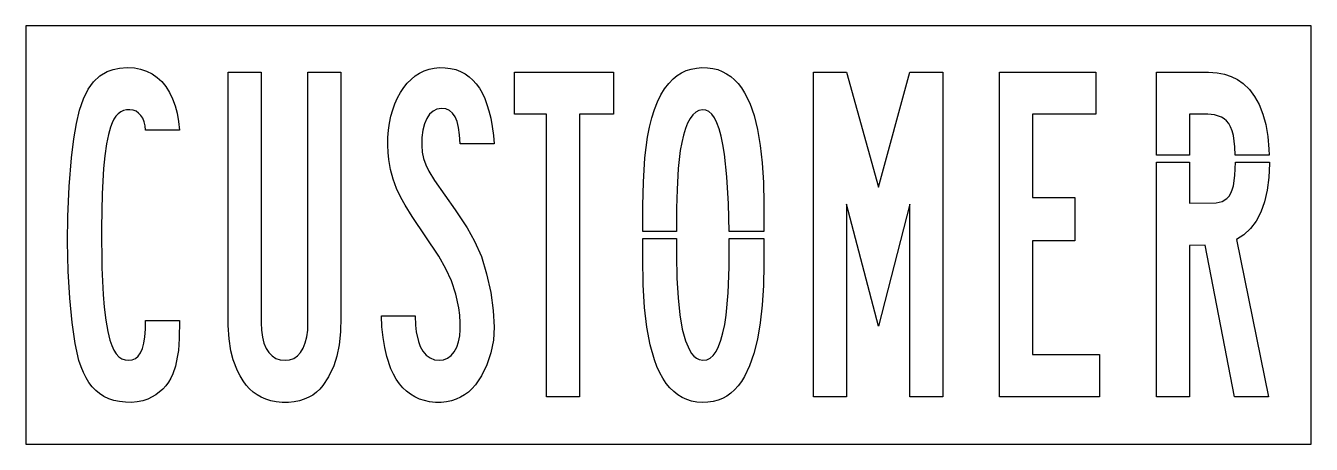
# Model space of a CAD drawing. Extents: x 0 to 92, y 0 to 30.
import ezdxf

# ---------------------------------------------------------------- set-up
doc = ezdxf.new("R2010")
doc.units = 0
doc.layers.add('CUT', color=7, linetype='Continuous')
doc.layers.add('OUTSIDE', color=1, linetype='Continuous')

msp = doc.modelspace()

# ---------------------------------------------------------------- linework, layer by layer
at = {"layer": 'CUT'}
for points in [[(10.5342, 5.0534), (10.3956, 4.75), (10.2289, 4.462), (10.0382, 4.1972), (9.8204, 3.9516), (9.3203, 3.5391), (8.7445, 3.238), (8.3715, 3.1152), (7.9785, 3.0354), (7.5755, 3.0009), (7.1345, 3.0095), (6.7081, 3.057), (6.309, 3.1438), (5.9372, 3.2701), (5.5918, 3.4367), (5.2881, 3.6328), (5.0125, 3.8615), (4.7592, 4.1265), (4.5275, 4.4283), (4.3174, 4.767), (4.1284, 5.1432), (3.9602, 5.5573), (3.81, 6.0182), (3.5353, 7.236), (3.3134, 8.727), (3.1486, 10.4636), (3.0434, 12.4162), (3, 14.5197), (3.0196, 16.3272), (3.1188, 18.4695), (3.282, 20.5415), (3.4393, 21.8993), (3.6251, 22.9969), (3.8573, 23.9538), (4.1387, 24.7677), (4.4729, 25.4449), (4.8604, 25.9866), (5.3123, 26.4098), (5.8292, 26.7145), (6.2562, 26.8676), (6.7227, 26.9618), (7.2645, 27), (7.7757, 26.9751), (8.2257, 26.8918), (8.6532, 26.7497), (9.0499, 26.55), (9.4146, 26.2946), (9.7413, 25.9893), (10.0343, 25.6318), (10.2921, 25.2232), (10.5136, 24.7649), (10.6951, 24.2654), (10.839, 23.72), (10.9425, 23.1382), (11.0069, 22.5139), (8.5791, 22.5112), (8.5393, 22.8343), (8.4697, 23.1193), (8.3711, 23.3634), (8.2414, 23.5723), (8.0803, 23.7424), (7.8936, 23.8666), (7.6835, 23.9455), (7.4522, 23.9787), (7.2114, 23.9676), (6.9951, 23.9159), (6.7981, 23.824), (6.6198, 23.6912), (6.4589, 23.5174), (6.3144, 23.3017), (6.1823, 23.0367), (6.0654, 22.7273), (5.9204, 22.1985), (5.7931, 21.5298), (5.665, 20.6613), (5.569, 19.7679), (5.4646, 17.9583), (5.4283, 15.5047), (5.4475, 12.6373), (5.5317, 10.7372), (5.6174, 9.8205), (5.7398, 8.8987), (5.877, 8.0863), (6.0253, 7.4695), (6.1567, 7.0787), (6.3073, 6.7478), (6.4779, 6.4777), (6.6658, 6.273), (6.8755, 6.128), (7.1081, 6.0436), (7.3688, 6.0203), (7.6279, 6.0583), (7.8588, 6.1615), (8.053, 6.3288), (8.216, 6.5652), (8.3479, 6.8732), (8.4497, 7.2567), (8.5204, 7.7085), (8.5634, 8.2501), (8.5778, 8.8762), (11.007, 8.8771), (10.988, 7.5784), (10.9238, 6.7153), (10.8499, 6.2507), (10.7084, 5.6069)], [(32.1941, 4.2663), (31.9269, 3.9678), (31.684, 3.7438), (31.4129, 3.5419), (31.1201, 3.3685), (30.8067, 3.2259), (30.4815, 3.118), (30.1123, 3.0393), (29.7334, 3.0023), (29.3162, 3.007), (28.9049, 3.0512), (28.5348, 3.1294), (28.1799, 3.245), (27.8466, 3.3969), (27.5349, 3.5849), (27.2539, 3.801), (26.9889, 4.0549), (26.745, 4.3434), (26.5217, 4.666), (26.3227, 5.0169), (26.141, 5.407), (25.8403, 6.2893), (25.6897, 6.9347), (25.5733, 7.6459), (25.4923, 8.4248), (25.453, 9.2035), (27.8762, 9.2035), (27.897, 8.5349), (27.9482, 8.0633), (28.1073, 7.3674), (28.2304, 7.0147), (28.4209, 6.672), (28.6592, 6.3949), (28.9442, 6.1864), (29.258, 6.0608), (29.5787, 6.0199), (29.9031, 6.0583), (30.1946, 6.1743), (30.4504, 6.3644), (30.6678, 6.625), (30.8439, 6.9521), (30.9736, 7.3344), (31.0581, 7.7736), (31.0929, 8.2061), (31.0911, 8.7098), (31.0587, 9.2505), (30.9953, 9.78), (30.788, 10.757), (30.4618, 11.7215), (30.071, 12.58), (29.5719, 13.473), (27.6614, 16.3325), (27.1536, 17.1303), (26.8482, 17.6761), (26.5421, 18.3362), (26.2966, 19.0097), (26.1099, 19.7032), (25.9846, 20.408), (25.9322, 20.9214), (25.911, 21.4433), (25.9213, 21.9816), (25.9628, 22.5153), (26.0334, 23.0188), (26.1342, 23.5078), (26.2633, 23.9722), (26.4194, 24.4101), (26.6016, 24.8196), (26.8123, 25.2055), (27.0477, 25.5589), (27.3018, 25.8728), (27.5776, 26.152), (27.8738, 26.3944), (28.1892, 26.5984), (28.517, 26.7601), (28.8735, 26.8853), (29.2402, 26.9646), (29.6088, 26.9986), (30.0152, 26.99), (30.4091, 26.9404), (30.7795, 26.8502), (31.1264, 26.7192), (31.4501, 26.5473), (31.7364, 26.3453), (32.0017, 26.1064), (32.2461, 25.8297), (32.4661, 25.5215), (32.6659, 25.1769), (32.8487, 24.7891), (33.011, 24.3633), (33.1526, 23.8999), (33.2811, 23.3629), (33.3867, 22.7827), (33.4722, 22.1282), (33.5208, 21.5319), (31.0976, 21.5319), (31.0542, 22.1766), (30.9805, 22.7031), (30.8725, 23.1375), (30.732, 23.4778), (30.552, 23.7412), (30.3286, 23.9266), (30.0633, 24.0323), (29.7534, 24.0625), (29.4326, 24.0099), (29.1498, 23.8715), (28.9027, 23.6472), (28.6983, 23.3438), (28.5357, 22.959), (28.4209, 22.5028), (28.3554, 21.9805), (28.3412, 21.4114), (28.3797, 20.9319), (28.4729, 20.4801), (28.6256, 20.0336), (28.8417, 19.5774), (29.2496, 18.909), (30.7337, 16.8109), (31.5861, 15.5175), (32.1218, 14.5557), (32.6066, 13.4492), (32.9848, 12.2183), (33.2793, 10.8903), (33.4632, 9.5839), (33.5253, 8.3876), (33.4651, 7.4684), (33.2892, 6.5564), (33.0054, 5.6848), (32.6252, 4.8961)], [(49.7613, 22.0826), (49.6167, 22.6014), (49.4552, 23.0423), (49.2804, 23.3957), (49.0905, 23.6661), (48.8868, 23.8529), (48.6703, 23.9562), (48.4325, 23.9778), (48.1756, 23.9222), (47.9479, 23.7987), (47.7387, 23.6079), (47.5452, 23.3471), (47.3712, 23.0223), (47.214, 22.6303), (47.0726, 22.1652), (46.9498, 21.6375), (46.8447, 21.0436), (46.6963, 19.7663), (46.6086, 18.255), (46.5827, 16.9211), (46.5823, 15.2501), (44.1599, 15.2501), (44.1621, 17.125), (44.1994, 18.7915), (44.3128, 20.5178), (44.5055, 22.004), (44.6453, 22.7268), (44.8092, 23.3892), (44.9985, 23.9953), (45.2152, 24.5501), (45.4558, 25.0443), (45.7226, 25.4836), (46.0151, 25.8665), (46.3369, 26.1969), (46.6308, 26.4328), (46.9388, 26.6252), (47.2653, 26.7776), (47.6161, 26.8923), (47.9926, 26.9667), (48.3878, 26.9991), (48.7949, 26.9888), (49.1781, 26.9365), (49.5237, 26.8481), (49.8468, 26.7241), (50.1591, 26.56), (50.4491, 26.3616), (50.7219, 26.1261), (50.9816, 25.8493), (51.2192, 25.5413), (51.4428, 25.1918), (51.8118, 24.4445), (52.123, 23.5648), (52.3756, 22.5535), (52.5705, 21.4063), (52.7056, 20.1616), (52.7896, 18.774), (52.8261, 17.2664), (52.826, 15.2501), (50.3307, 15.2501), (50.2962, 17.2415), (50.1857, 19.1625), (50.0064, 20.7828), (49.8917, 21.4747)], [(22.039, 5.6132), (21.6732, 4.8324), (21.2661, 4.2149), (21.0386, 3.9539), (20.8, 3.7303), (20.5405, 3.5342), (20.2636, 3.3699), (19.9386, 3.2252), (19.5846, 3.1154), (19.2059, 3.0423), (18.7942, 3.0047), (18.3538, 3.0035), (17.9328, 3.0409), (17.5436, 3.1156), (17.1728, 3.2303), (16.8549, 3.3692), (16.557, 3.5409), (16.279, 3.745), (16.02, 3.9816), (15.7798, 4.251), (15.5539, 4.5586), (15.3468, 4.9001), (15.1576, 5.2751), (14.8532, 6.0603), (14.6902, 6.709), (14.5596, 7.561), (14.496, 8.5242), (14.487, 26.6738), (16.8496, 26.671), (16.8496, 8.701), (16.871, 8.177), (16.9357, 7.688), (17.0457, 7.2501), (17.1997, 6.8753), (17.3932, 6.5703), (17.6278, 6.3305), (17.903, 6.1571), (18.2123, 6.0543), (18.5596, 6.0199), (18.887, 6.055), (19.1857, 6.1611), (19.4478, 6.3363), (19.6766, 6.5834), (19.8652, 6.8974), (20.0104, 7.2692), (20.1148, 7.7013), (20.1777, 8.1919), (20.1975, 8.7063), (20.1985, 26.6741), (22.5622, 26.6722), (22.5622, 9.1232), (22.5304, 8.0658), (22.434, 7.1392), (22.2716, 6.3288)], [(37.2686, 23.6495), (34.9713, 23.6535), (34.9707, 26.6741), (42.0598, 26.6741), (42.0604, 23.6535), (39.6312, 23.6528), (39.6312, 3.4118), (37.2686, 3.4085)], [(58.7338, 17.2036), (58.7333, 3.4113), (56.3707, 3.4088), (56.3744, 26.6741), (58.7331, 26.6741), (61.0309, 18.4292), (63.265, 26.6741), (65.627, 26.6703), (65.627, 3.4085), (63.2644, 3.4118), (63.2639, 17.2034), (61.0321, 8.4739)], [(76.5887, 23.6535), (72.0603, 23.6514), (72.0603, 17.6973), (75.0811, 17.6931), (75.0808, 14.5918), (72.0603, 14.5872), (72.0603, 6.4312), (76.8534, 6.4291), (76.854, 3.4085), (69.6977, 3.4132), (69.6988, 26.6741), (76.5915, 26.671)], [(86.0939, 22.9844), (85.9365, 23.1803), (85.7653, 23.3299), (85.5643, 23.4511), (85.0726, 23.6063), (84.5955, 23.6519), (83.2899, 23.6535), (83.29, 20.7207), (80.9249, 20.7207), (80.9249, 26.6696), (84.6477, 26.6738), (85.2652, 26.6322), (85.7878, 26.531), (86.2776, 26.3669), (86.7225, 26.1445), (87.1334, 25.8584), (87.5711, 25.4368), (87.9477, 24.9338), (88.2705, 24.3398), (88.5324, 23.6665), (88.7367, 22.909), (88.8831, 22.0672), (88.971, 21.1417), (88.9831, 20.7207), (86.5544, 20.7207), (86.5339, 21.3244), (86.4228, 22.1373), (86.336, 22.466), (86.2284, 22.7433)], [(87.178, 15.0131), (86.6361, 14.6751), (88.9313, 3.4085), (86.5036, 3.4116), (84.4, 14.2654), (83.2874, 14.2586), (83.2874, 3.4116), (80.9249, 3.4085), (80.9249, 20.2187), (83.29, 20.2187), (83.2901, 17.286), (85.2032, 17.3053), (85.6313, 17.4118), (85.9638, 17.6189), (86.1163, 17.7862), (86.2439, 17.9921), (86.3481, 18.2382), (86.4305, 18.5269), (86.5371, 19.2603), (86.5702, 20.2187), (88.9976, 20.2187), (89, 20.1339), (88.9609, 19.1297), (88.846, 18.2112), (88.6572, 17.3827), (88.3934, 16.6413), (88.0583, 15.9987), (87.654, 15.4566)], [(51.8083, 5.6157), (51.4387, 4.851), (51.2168, 4.4962), (50.9812, 4.1828), (50.724, 3.9008), (50.4538, 3.6607), (50.1671, 3.4576), (49.864, 3.292), (49.5452, 3.1633), (49.2045, 3.0707), (48.8267, 3.0142), (48.4235, 3), (48.0315, 3.0282), (47.6577, 3.0979), (47.3085, 3.2075), (46.9777, 3.3576), (46.6654, 3.5481), (46.3722, 3.7787), (46.0936, 4.0542), (45.8354, 4.3696), (45.5937, 4.73), (45.3731, 5.1293), (45.1703, 5.5727), (44.9886, 6.052), (44.6793, 7.1408), (44.446, 8.3867), (44.2828, 9.8142), (44.1891, 11.4205), (44.1577, 13.3301), (44.1593, 14.7481), (46.5821, 14.7481), (46.5818, 13.53), (46.6082, 11.91), (46.6847, 10.5001), (46.8114, 9.2789), (46.9893, 8.2429), (47.2159, 7.4067), (47.493, 6.763), (47.6519, 6.5131), (47.8199, 6.3172), (48.0003, 6.1704), (48.1924, 6.0731), (48.4624, 6.0203), (48.7319, 6.0536), (48.9743, 6.1692), (49.1987, 6.3686), (49.4008, 6.6464), (49.5864, 7.0112), (49.751, 7.4563), (49.8964, 7.9851), (50.0195, 8.5844), (50.1234, 9.2649), (50.271, 10.8558), (50.338, 12.7008), (50.3341, 14.7481), (52.826, 14.7481), (52.8259, 12.8951), (52.7887, 11.3744), (52.7034, 9.9652), (52.5673, 8.7033), (52.3713, 7.5372), (52.1175, 6.5066)]]:
    msp.add_lwpolyline(points, close=True, dxfattribs=at)
at = {"layer": 'OUTSIDE'}
msp.add_lwpolyline([(0, 0), (92, 0), (92, 30), (0, 30)], close=True, dxfattribs=at)

doc.saveas('drawing.dxf')
